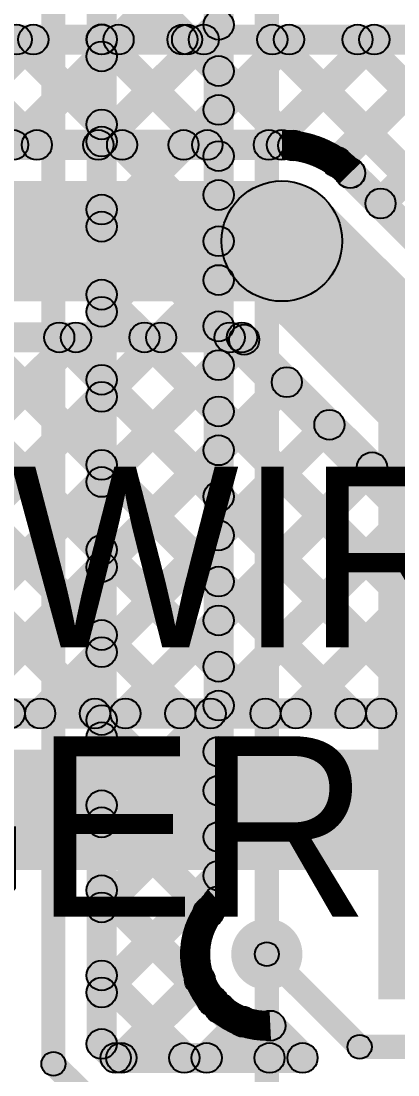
# Model space of a CAD drawing. Header units: millimetres. Extents: x -0.08 to 5.25, y -0.08 to 2.73.
# Drawn here: x 0.5245 to 0.6495, y 1.6869 to 2.0371 of the extents above; entities that cross this region are included whole.
import ezdxf

# ---------------------------------------------------------------- set-up
doc = ezdxf.new("R2010")
doc.units = ezdxf.units.MM
doc.header["$MEASUREMENT"] = 0
for name, color, linetype in [('BottomLayer', 5, 'Continuous'), ('TopLayer', 1, 'Continuous'), ('TopOverlay', 2, 'Continuous'), ('ViaHoleLayer', 16, 'Continuous')]:
    doc.layers.add(name, color=color, linetype=linetype)

msp = doc.modelspace()

# ---------------------------------------------------------------- hatches: boundary and pattern name
at = {"layer": 'BottomLayer'}
for points in [[(0.64728, 1.97298), (0.64021, 1.98005), (0.73369, 2.07354), (0.74076, 2.06646)], [(0.49353, 2.026), (0.49353, 2.036), (0.578, 2.036), (0.578, 2.026)], [(0.578, 2.026), (0.578, 2.036), (0.67784, 2.036), (0.67784, 2.026)], [(0.49706, 1.99246), (0.48999, 1.99954), (0.52499, 2.03454), (0.53206, 2.02746)], [(0.49115, 2.02746), (0.49822, 2.03454), (0.53322, 1.99954), (0.52615, 1.99246)], [(0.52534, 1.99246), (0.51827, 1.99954), (0.55327, 2.03454), (0.56034, 2.02746)], [(0.51944, 2.02746), (0.52651, 2.03454), (0.56151, 1.99954), (0.55444, 1.99246)], [(0.55363, 1.99246), (0.54655, 1.99954), (0.58155, 2.03454), (0.58863, 2.02746)], [(0.54772, 2.02746), (0.55479, 2.03454), (0.58979, 1.99954), (0.58272, 1.99246)], [(0.58191, 1.99246), (0.57484, 1.99954), (0.60984, 2.03454), (0.61691, 2.02746)], [(0.57601, 2.02746), (0.58308, 2.03454), (0.6183, 1.99931), (0.61123, 1.99224)], [(0.61019, 1.99246), (0.60312, 1.99954), (0.63812, 2.03454), (0.64519, 2.02746)], [(0.60429, 2.02746), (0.61136, 2.03454), (0.82154, 1.82436), (0.81446, 1.81729)], [(0.63277, 1.98676), (0.6257, 1.99383), (0.66641, 2.03454), (0.67348, 2.02746)], [(0.63258, 2.02746), (0.63965, 2.03454), (0.82154, 1.85265), (0.81446, 1.84558)], [(0.4735, 1.991), (0.4735, 2.001), (0.611, 2.001), (0.611, 1.991)], [(0.63012, 1.98306), (0.63719, 1.99014), (0.77616, 1.85116), (0.76909, 1.84409)], [(0.4735, 1.944), (0.4735, 1.984), (0.611, 1.984), (0.611, 1.944)], [(0.59686, 1.94986), (0.62514, 1.97814), (0.76414, 1.83914), (0.73586, 1.81086)], [(0.41986, 1.95733), (0.42693, 1.96441), (0.5808, 1.81054), (0.57373, 1.80346)], [(0.40572, 1.94319), (0.41279, 1.95026), (0.55252, 1.81054), (0.54545, 1.80346)], [(0.23819, 1.62046), (0.23112, 1.62754), (0.53912, 1.93554), (0.54619, 1.92846)], [(0.26648, 1.62046), (0.25941, 1.62754), (0.56741, 1.93554), (0.57448, 1.92846)], [(0.47776, 1.80346), (0.47069, 1.81054), (0.59495, 1.93479), (0.60202, 1.92772)], [(0.4735, 1.927), (0.4735, 1.937), (0.59775, 1.937), (0.59775, 1.927)], [(0.47702, 1.92846), (0.48409, 1.93554), (0.60909, 1.81054), (0.60202, 1.80346)], [(0.5053, 1.92846), (0.51237, 1.93554), (0.63737, 1.81054), (0.6303, 1.80346)], [(0.53359, 1.92846), (0.54066, 1.93554), (0.66566, 1.81054), (0.65859, 1.80346)], [(0.56187, 1.92846), (0.56894, 1.93554), (0.69394, 1.81054), (0.68687, 1.80346)], [(0.59015, 1.92846), (0.59722, 1.93554), (0.82154, 1.71122), (0.81446, 1.70415)], [(0.59421, 1.92846), (0.60128, 1.93554), (0.73091, 1.80591), (0.72384, 1.79884)], [(0.50605, 1.80346), (0.49898, 1.81054), (0.60909, 1.92065), (0.61616, 1.91358)], [(0.53433, 1.80346), (0.52726, 1.81054), (0.62323, 1.90651), (0.63031, 1.89944)], [(0.56262, 1.80346), (0.55554, 1.81054), (0.63738, 1.89237), (0.64445, 1.8853)], [(0.5909, 1.80346), (0.58383, 1.81054), (0.65152, 1.87823), (0.65859, 1.87116)], [(0.61918, 1.80346), (0.61211, 1.81054), (0.66566, 1.86408), (0.67273, 1.85701)], [(0.64747, 1.80346), (0.6404, 1.81054), (0.6798, 1.84994), (0.68687, 1.84287)], [(0.474, 1.802), (0.474, 1.812), (0.698, 1.812), (0.698, 1.802)], [(0.474, 1.755), (0.474, 1.795), (0.698, 1.795), (0.698, 1.755)], [(0.61, 1.649), (0.602, 1.649), (0.602, 1.727), (0.61, 1.727)]]:
    msp.add_hatch(color=5, dxfattribs=at).paths.add_polyline_path(points)
h = msp.add_hatch(color=5, dxfattribs=at)
edge = h.paths.add_edge_path()
edge.add_arc((0.52297, 2.031), 0.005, 0, 360)
h = msp.add_hatch(color=5, dxfattribs=at)
edge = h.paths.add_edge_path()
edge.add_arc((0.52852, 2.031), 0.005, 0, 360)
h = msp.add_hatch(color=5, dxfattribs=at)
edge = h.paths.add_edge_path()
edge.add_arc((0.55126, 2.031), 0.005, 0, 360)
h = msp.add_hatch(color=5, dxfattribs=at)
edge = h.paths.add_edge_path()
edge.add_arc((0.55681, 2.031), 0.005, 0, 360)
h = msp.add_hatch(color=5, dxfattribs=at)
edge = h.paths.add_edge_path()
edge.add_arc((0.578, 2.031), 0.005, 0, 360)
h = msp.add_hatch(color=5, dxfattribs=at)
edge = h.paths.add_edge_path()
edge.add_arc((0.578, 2.031), 0.005, 0, 360)
h = msp.add_hatch(color=5, dxfattribs=at)
edge = h.paths.add_edge_path()
edge.add_arc((0.57954, 2.031), 0.005, 0, 360)
h = msp.add_hatch(color=5, dxfattribs=at)
edge = h.paths.add_edge_path()
edge.add_arc((0.58509, 2.031), 0.005, 0, 360)
h = msp.add_hatch(color=5, dxfattribs=at)
edge = h.paths.add_edge_path()
edge.add_arc((0.60783, 2.031), 0.005, 0, 360)
h = msp.add_hatch(color=5, dxfattribs=at)
edge = h.paths.add_edge_path()
edge.add_arc((0.61337, 2.031), 0.005, 0, 360)
h = msp.add_hatch(color=5, dxfattribs=at)
edge = h.paths.add_edge_path()
edge.add_arc((0.63611, 2.031), 0.005, 0, 360)
h = msp.add_hatch(color=5, dxfattribs=at)
edge = h.paths.add_edge_path()
edge.add_arc((0.64166, 2.031), 0.005, 0, 360)
h = msp.add_hatch(color=5, dxfattribs=at)
edge = h.paths.add_edge_path()
edge.add_arc((0.52181, 1.996), 0.005, 0, 360)
h = msp.add_hatch(color=5, dxfattribs=at)
edge = h.paths.add_edge_path()
edge.add_arc((0.52969, 1.996), 0.005, 0, 360)
h = msp.add_hatch(color=5, dxfattribs=at)
edge = h.paths.add_edge_path()
edge.add_arc((0.55009, 1.996), 0.005, 0, 360)
h = msp.add_hatch(color=5, dxfattribs=at)
edge = h.paths.add_edge_path()
edge.add_arc((0.55797, 1.996), 0.005, 0, 360)
h = msp.add_hatch(color=5, dxfattribs=at)
edge = h.paths.add_edge_path()
edge.add_arc((0.57837, 1.996), 0.005, 0, 360)
h = msp.add_hatch(color=5, dxfattribs=at)
edge = h.paths.add_edge_path()
edge.add_arc((0.58626, 1.996), 0.005, 0, 360)
h = msp.add_hatch(color=5, dxfattribs=at)
edge = h.paths.add_edge_path()
edge.add_arc((0.60666, 1.996), 0.005, 0, 360)
h = msp.add_hatch(color=5, dxfattribs=at)
edge = h.paths.add_edge_path()
edge.add_arc((0.611, 1.996), 0.005, 0, 360)
h = msp.add_hatch(color=5, dxfattribs=at)
edge = h.paths.add_edge_path()
edge.add_arc((0.611, 1.996), 0.005, 0, 360)
h = msp.add_hatch(color=5, dxfattribs=at)
edge = h.paths.add_edge_path()
edge.add_arc((0.611, 1.996), 0.005, 0, 360)
h = msp.add_hatch(color=5, dxfattribs=at)
edge = h.paths.add_edge_path()
edge.add_arc((0.61476, 1.99578), 0.005, 0, 360)
h = msp.add_hatch(color=5, dxfattribs=at)
edge = h.paths.add_edge_path()
edge.add_arc((0.62924, 1.99029), 0.005, 0, 360)
h = msp.add_hatch(color=5, dxfattribs=at)
edge = h.paths.add_edge_path()
edge.add_arc((0.63363, 1.98663), 0.005, 0, 360)
h = msp.add_hatch(color=5, dxfattribs=at)
edge = h.paths.add_edge_path()
edge.add_arc((0.63366, 1.9866), 0.005, 0, 360)
h = msp.add_hatch(color=5, dxfattribs=at)
edge = h.paths.add_edge_path()
edge.add_arc((0.63366, 1.9866), 0.005, 0, 360)
h = msp.add_hatch(color=5, dxfattribs=at)
edge = h.paths.add_edge_path()
edge.add_arc((0.611, 1.964), 0.02, 0, 360)
h = msp.add_hatch(color=5, dxfattribs=at)
edge = h.paths.add_edge_path()
edge.add_arc((0.611, 1.964), 0.02, 0, 360)
h = msp.add_hatch(color=5, dxfattribs=at)
edge = h.paths.add_edge_path()
edge.add_arc((0.64374, 1.97651), 0.005, 0, 360)
h = msp.add_hatch(color=5, dxfattribs=at)
edge = h.paths.add_edge_path()
edge.add_arc((0.53712, 1.932), 0.005, 0, 360)
h = msp.add_hatch(color=5, dxfattribs=at)
edge = h.paths.add_edge_path()
edge.add_arc((0.54266, 1.932), 0.005, 0, 360)
h = msp.add_hatch(color=5, dxfattribs=at)
edge = h.paths.add_edge_path()
edge.add_arc((0.5654, 1.932), 0.005, 0, 360)
h = msp.add_hatch(color=5, dxfattribs=at)
edge = h.paths.add_edge_path()
edge.add_arc((0.57094, 1.932), 0.005, 0, 360)
h = msp.add_hatch(color=5, dxfattribs=at)
edge = h.paths.add_edge_path()
edge.add_arc((0.59369, 1.932), 0.005, 0, 360)
h = msp.add_hatch(color=5, dxfattribs=at)
edge = h.paths.add_edge_path()
edge.add_arc((0.59775, 1.932), 0.005, 0, 360)
h = msp.add_hatch(color=5, dxfattribs=at)
edge = h.paths.add_edge_path()
edge.add_arc((0.59775, 1.932), 0.005, 0, 360)
h = msp.add_hatch(color=5, dxfattribs=at)
edge = h.paths.add_edge_path()
edge.add_arc((0.59849, 1.93126), 0.005, 0, 360)
h = msp.add_hatch(color=5, dxfattribs=at)
edge = h.paths.add_edge_path()
edge.add_arc((0.656, 1.916), 0.01181, 0, 360)
h = msp.add_hatch(color=5, dxfattribs=at)
edge = h.paths.add_edge_path()
edge.add_arc((0.61263, 1.91712), 0.005, 0, 360)
h = msp.add_hatch(color=5, dxfattribs=at)
edge = h.paths.add_edge_path()
edge.add_arc((0.62677, 1.90297), 0.005, 0, 360)
h = msp.add_hatch(color=5, dxfattribs=at)
edge = h.paths.add_edge_path()
edge.add_arc((0.64091, 1.88883), 0.005, 0, 360)
h = msp.add_hatch(color=5, dxfattribs=at)
edge = h.paths.add_edge_path()
edge.add_arc((0.5207, 1.807), 0.005, 0, 360)
h = msp.add_hatch(color=5, dxfattribs=at)
edge = h.paths.add_edge_path()
edge.add_arc((0.5308, 1.807), 0.005, 0, 360)
h = msp.add_hatch(color=5, dxfattribs=at)
edge = h.paths.add_edge_path()
edge.add_arc((0.54898, 1.807), 0.005, 0, 360)
h = msp.add_hatch(color=5, dxfattribs=at)
edge = h.paths.add_edge_path()
edge.add_arc((0.55908, 1.807), 0.005, 0, 360)
h = msp.add_hatch(color=5, dxfattribs=at)
edge = h.paths.add_edge_path()
edge.add_arc((0.57727, 1.807), 0.005, 0, 360)
h = msp.add_hatch(color=5, dxfattribs=at)
edge = h.paths.add_edge_path()
edge.add_arc((0.58736, 1.807), 0.005, 0, 360)
h = msp.add_hatch(color=5, dxfattribs=at)
edge = h.paths.add_edge_path()
edge.add_arc((0.60555, 1.807), 0.005, 0, 360)
h = msp.add_hatch(color=5, dxfattribs=at)
edge = h.paths.add_edge_path()
edge.add_arc((0.61565, 1.807), 0.005, 0, 360)
h = msp.add_hatch(color=5, dxfattribs=at)
edge = h.paths.add_edge_path()
edge.add_arc((0.63384, 1.807), 0.005, 0, 360)
h = msp.add_hatch(color=5, dxfattribs=at)
edge = h.paths.add_edge_path()
edge.add_arc((0.64393, 1.807), 0.005, 0, 360)
h = msp.add_hatch(color=5, dxfattribs=at)
edge = h.paths.add_edge_path()
edge.add_arc((0.606, 1.727), 0.01181, 0, 360)
h = msp.add_hatch(color=5, dxfattribs=at)
edge = h.paths.add_edge_path()
edge.add_arc((0.606, 1.727), 0.004, 0, 360)
at = {"layer": 'TopLayer'}
for points in [[(0.61, 1.727), (0.602, 1.727), (0.602, 2.118), (0.61, 2.118)], [(0.595, 1.74463), (0.585, 1.74463), (0.585, 2.11137), (0.595, 2.11137)], [(0.53919, 1.69055), (0.53119, 1.69055), (0.53119, 2.10781), (0.53919, 2.10781)], [(0.55619, 1.69718), (0.54619, 1.69718), (0.54619, 2.10781), (0.55619, 2.10781)], [(0.55472, 2.02185), (0.54765, 2.02892), (0.58646, 2.06773), (0.59354, 2.06066)], [(0.54765, 2.05582), (0.55472, 2.06289), (0.59354, 2.02408), (0.58646, 2.01701)], [(0.55472, 1.99356), (0.54765, 2.00063), (0.58646, 2.03945), (0.59354, 2.03237)], [(0.54765, 2.02753), (0.55472, 2.0346), (0.59354, 1.99579), (0.58646, 1.98872)], [(0.55472, 1.96528), (0.54765, 1.97235), (0.58646, 2.01116), (0.59354, 2.00409)], [(0.54765, 1.99925), (0.55472, 2.00632), (0.59354, 1.96751), (0.58646, 1.96044)], [(0.55472, 1.937), (0.54765, 1.94407), (0.58646, 1.98288), (0.59354, 1.97581)], [(0.54765, 1.97096), (0.55472, 1.97804), (0.59354, 1.93922), (0.58646, 1.93215)], [(0.55472, 1.90871), (0.54765, 1.91578), (0.58646, 1.95459), (0.59354, 1.94752)], [(0.54765, 1.94268), (0.55472, 1.94975), (0.59354, 1.91094), (0.58646, 1.90387)], [(0.643, 1.729), (0.67, 1.729), (0.67, 1.932), (0.643, 1.932)], [(0.55472, 1.88043), (0.54765, 1.8875), (0.58646, 1.92631), (0.59354, 1.91924)], [(0.54765, 1.9144), (0.55472, 1.92147), (0.59354, 1.88266), (0.58646, 1.87559)], [(0.55472, 1.85214), (0.54765, 1.85921), (0.58646, 1.89802), (0.59354, 1.89095)], [(0.54765, 1.88611), (0.55472, 1.89318), (0.59354, 1.85437), (0.58646, 1.8473)], [(0.55472, 1.82386), (0.54765, 1.83093), (0.58646, 1.86974), (0.59354, 1.86267)], [(0.54765, 1.85783), (0.55472, 1.8649), (0.59354, 1.82609), (0.58646, 1.81902)], [(0.55472, 1.79557), (0.54765, 1.80264), (0.58646, 1.84146), (0.59354, 1.83438)], [(0.54765, 1.82954), (0.55472, 1.83661), (0.59354, 1.7978), (0.58646, 1.79073)], [(0.55472, 1.76729), (0.54765, 1.77436), (0.58646, 1.81317), (0.59354, 1.8061)], [(0.54765, 1.80126), (0.55472, 1.80833), (0.59354, 1.76952), (0.58646, 1.76245)], [(0.55472, 1.73901), (0.54765, 1.74608), (0.58646, 1.78489), (0.59354, 1.77782)], [(0.54765, 1.77297), (0.55472, 1.78005), (0.59026, 1.74451), (0.58319, 1.73744)], [(0.55472, 1.71072), (0.54765, 1.71779), (0.58646, 1.7566), (0.59354, 1.74953)], [(0.54765, 1.74469), (0.55472, 1.75176), (0.59152, 1.71496), (0.58445, 1.70789)], [(0.643, 1.712), (0.75, 1.712), (0.75, 1.751), (0.643, 1.751)], [(0.60317, 1.72417), (0.60883, 1.72983), (0.63962, 1.69903), (0.63397, 1.69338)], [(0.54765, 1.71641), (0.55472, 1.72348), (0.58215, 1.69606), (0.57508, 1.68898)], [(0.56127, 1.68898), (0.5542, 1.69606), (0.58021, 1.72207), (0.58728, 1.71499)], [(0.58689, 1.70545), (0.59396, 1.71252), (0.61043, 1.69606), (0.60336, 1.68898)], [(0.58956, 1.68898), (0.58249, 1.69606), (0.59452, 1.70809), (0.60159, 1.70102)], [(0.60362, 1.69968), (0.61069, 1.70675), (0.62139, 1.69606), (0.61432, 1.68898)], [(0.54765, 1.69364), (0.55472, 1.70071), (0.55938, 1.69606), (0.55231, 1.68898)], [(0.6368, 1.6922), (0.6368, 1.7002), (0.878, 1.7002), (0.878, 1.6922)], [(0.55585, 1.68752), (0.55585, 1.69752), (0.61785, 1.69752), (0.61785, 1.68752)], [(0.53236, 1.68772), (0.53802, 1.69338), (0.55205, 1.67935), (0.54639, 1.67369)]]:
    msp.add_hatch(color=1, dxfattribs=at).paths.add_polyline_path(points)
h = msp.add_hatch(color=1, dxfattribs=at)
edge = h.paths.add_edge_path()
edge.add_arc((0.59, 2.03591), 0.005, 0, 360)
h = msp.add_hatch(color=1, dxfattribs=at)
edge = h.paths.add_edge_path()
edge.add_arc((0.55119, 2.03107), 0.005, 0, 360)
h = msp.add_hatch(color=1, dxfattribs=at)
edge = h.paths.add_edge_path()
edge.add_arc((0.55119, 2.02538), 0.005, 0, 360)
h = msp.add_hatch(color=1, dxfattribs=at)
edge = h.paths.add_edge_path()
edge.add_arc((0.59, 2.02054), 0.005, 0, 360)
h = msp.add_hatch(color=1, dxfattribs=at)
edge = h.paths.add_edge_path()
edge.add_arc((0.59, 2.00763), 0.005, 0, 360)
h = msp.add_hatch(color=1, dxfattribs=at)
edge = h.paths.add_edge_path()
edge.add_arc((0.55119, 2.00278), 0.005, 0, 360)
h = msp.add_hatch(color=1, dxfattribs=at)
edge = h.paths.add_edge_path()
edge.add_arc((0.55119, 1.9971), 0.005, 0, 360)
h = msp.add_hatch(color=1, dxfattribs=at)
edge = h.paths.add_edge_path()
edge.add_arc((0.59, 1.99226), 0.005, 0, 360)
h = msp.add_hatch(color=1, dxfattribs=at)
edge = h.paths.add_edge_path()
edge.add_arc((0.59, 1.97934), 0.005, 0, 360)
h = msp.add_hatch(color=1, dxfattribs=at)
edge = h.paths.add_edge_path()
edge.add_arc((0.55119, 1.9745), 0.005, 0, 360)
h = msp.add_hatch(color=1, dxfattribs=at)
edge = h.paths.add_edge_path()
edge.add_arc((0.55119, 1.96882), 0.005, 0, 360)
h = msp.add_hatch(color=1, dxfattribs=at)
edge = h.paths.add_edge_path()
edge.add_arc((0.59, 1.96397), 0.005, 0, 360)
h = msp.add_hatch(color=1, dxfattribs=at)
edge = h.paths.add_edge_path()
edge.add_arc((0.59, 1.95106), 0.005, 0, 360)
h = msp.add_hatch(color=1, dxfattribs=at)
edge = h.paths.add_edge_path()
edge.add_arc((0.55119, 1.94622), 0.005, 0, 360)
h = msp.add_hatch(color=1, dxfattribs=at)
edge = h.paths.add_edge_path()
edge.add_arc((0.55119, 1.94053), 0.005, 0, 360)
h = msp.add_hatch(color=1, dxfattribs=at)
edge = h.paths.add_edge_path()
edge.add_arc((0.59, 1.93569), 0.005, 0, 360)
h = msp.add_hatch(color=1, dxfattribs=at)
edge = h.paths.add_edge_path()
edge.add_arc((0.59, 1.92277), 0.005, 0, 360)
h = msp.add_hatch(color=1, dxfattribs=at)
edge = h.paths.add_edge_path()
edge.add_arc((0.656, 1.916), 0.01181, 0, 360)
h = msp.add_hatch(color=1, dxfattribs=at)
edge = h.paths.add_edge_path()
edge.add_arc((0.55119, 1.91793), 0.005, 0, 360)
h = msp.add_hatch(color=1, dxfattribs=at)
edge = h.paths.add_edge_path()
edge.add_arc((0.55119, 1.91225), 0.005, 0, 360)
h = msp.add_hatch(color=1, dxfattribs=at)
edge = h.paths.add_edge_path()
edge.add_arc((0.59, 1.9074), 0.005, 0, 360)
h = msp.add_hatch(color=1, dxfattribs=at)
edge = h.paths.add_edge_path()
edge.add_arc((0.59, 1.89449), 0.005, 0, 360)
h = msp.add_hatch(color=1, dxfattribs=at)
edge = h.paths.add_edge_path()
edge.add_arc((0.55119, 1.88965), 0.005, 0, 360)
h = msp.add_hatch(color=1, dxfattribs=at)
edge = h.paths.add_edge_path()
edge.add_arc((0.55119, 1.88396), 0.005, 0, 360)
h = msp.add_hatch(color=1, dxfattribs=at)
edge = h.paths.add_edge_path()
edge.add_arc((0.59, 1.87912), 0.005, 0, 360)
h = msp.add_hatch(color=1, dxfattribs=at)
edge = h.paths.add_edge_path()
edge.add_arc((0.59, 1.8662), 0.005, 0, 360)
h = msp.add_hatch(color=1, dxfattribs=at)
edge = h.paths.add_edge_path()
edge.add_arc((0.55119, 1.86136), 0.005, 0, 360)
h = msp.add_hatch(color=1, dxfattribs=at)
edge = h.paths.add_edge_path()
edge.add_arc((0.55119, 1.85568), 0.005, 0, 360)
h = msp.add_hatch(color=1, dxfattribs=at)
edge = h.paths.add_edge_path()
edge.add_arc((0.59, 1.85084), 0.005, 0, 360)
h = msp.add_hatch(color=1, dxfattribs=at)
edge = h.paths.add_edge_path()
edge.add_arc((0.59, 1.83792), 0.005, 0, 360)
h = msp.add_hatch(color=1, dxfattribs=at)
edge = h.paths.add_edge_path()
edge.add_arc((0.55119, 1.83308), 0.005, 0, 360)
h = msp.add_hatch(color=1, dxfattribs=at)
edge = h.paths.add_edge_path()
edge.add_arc((0.55119, 1.82739), 0.005, 0, 360)
h = msp.add_hatch(color=1, dxfattribs=at)
edge = h.paths.add_edge_path()
edge.add_arc((0.59, 1.82255), 0.005, 0, 360)
h = msp.add_hatch(color=1, dxfattribs=at)
edge = h.paths.add_edge_path()
edge.add_arc((0.59, 1.80964), 0.005, 0, 360)
h = msp.add_hatch(color=1, dxfattribs=at)
edge = h.paths.add_edge_path()
edge.add_arc((0.55119, 1.80479), 0.005, 0, 360)
h = msp.add_hatch(color=1, dxfattribs=at)
edge = h.paths.add_edge_path()
edge.add_arc((0.55119, 1.79911), 0.005, 0, 360)
h = msp.add_hatch(color=1, dxfattribs=at)
edge = h.paths.add_edge_path()
edge.add_arc((0.59, 1.79427), 0.005, 0, 360)
h = msp.add_hatch(color=1, dxfattribs=at)
edge = h.paths.add_edge_path()
edge.add_arc((0.59, 1.78135), 0.005, 0, 360)
h = msp.add_hatch(color=1, dxfattribs=at)
edge = h.paths.add_edge_path()
edge.add_arc((0.55119, 1.77651), 0.005, 0, 360)
h = msp.add_hatch(color=1, dxfattribs=at)
edge = h.paths.add_edge_path()
edge.add_arc((0.55119, 1.77083), 0.005, 0, 360)
h = msp.add_hatch(color=1, dxfattribs=at)
edge = h.paths.add_edge_path()
edge.add_arc((0.59, 1.76598), 0.005, 0, 360)
h = msp.add_hatch(color=1, dxfattribs=at)
edge = h.paths.add_edge_path()
edge.add_arc((0.59, 1.75307), 0.005, 0, 360)
h = msp.add_hatch(color=1, dxfattribs=at)
edge = h.paths.add_edge_path()
edge.add_arc((0.55119, 1.74823), 0.005, 0, 360)
h = msp.add_hatch(color=1, dxfattribs=at)
edge = h.paths.add_edge_path()
edge.add_arc((0.59, 1.74463), 0.005, 0, 360)
h = msp.add_hatch(color=1, dxfattribs=at)
edge = h.paths.add_edge_path()
edge.add_arc((0.59, 1.74463), 0.005, 0, 360)
h = msp.add_hatch(color=1, dxfattribs=at)
edge = h.paths.add_edge_path()
edge.add_arc((0.55119, 1.74254), 0.005, 0, 360)
h = msp.add_hatch(color=1, dxfattribs=at)
edge = h.paths.add_edge_path()
edge.add_arc((0.58672, 1.74098), 0.005, 0, 360)
h = msp.add_hatch(color=1, dxfattribs=at)
edge = h.paths.add_edge_path()
edge.add_arc((0.606, 1.727), 0.01181, 0, 360)
h = msp.add_hatch(color=1, dxfattribs=at)
edge = h.paths.add_edge_path()
edge.add_arc((0.606, 1.727), 0.004, 0, 360)
h = msp.add_hatch(color=1, dxfattribs=at)
edge = h.paths.add_edge_path()
edge.add_arc((0.606, 1.727), 0.004, 0, 360)
h = msp.add_hatch(color=1, dxfattribs=at)
edge = h.paths.add_edge_path()
edge.add_arc((0.55119, 1.71994), 0.005, 0, 360)
h = msp.add_hatch(color=1, dxfattribs=at)
edge = h.paths.add_edge_path()
edge.add_arc((0.58375, 1.71853), 0.005, 0, 360)
h = msp.add_hatch(color=1, dxfattribs=at)
edge = h.paths.add_edge_path()
edge.add_arc((0.55119, 1.71426), 0.005, 0, 360)
h = msp.add_hatch(color=1, dxfattribs=at)
edge = h.paths.add_edge_path()
edge.add_arc((0.58799, 1.71143), 0.005, 0, 360)
h = msp.add_hatch(color=1, dxfattribs=at)
edge = h.paths.add_edge_path()
edge.add_arc((0.59043, 1.70899), 0.005, 0, 360)
h = msp.add_hatch(color=1, dxfattribs=at)
edge = h.paths.add_edge_path()
edge.add_arc((0.59805, 1.70455), 0.005, 0, 360)
h = msp.add_hatch(color=1, dxfattribs=at)
edge = h.paths.add_edge_path()
edge.add_arc((0.60716, 1.70322), 0.005, 0, 360)
h = msp.add_hatch(color=1, dxfattribs=at)
edge = h.paths.add_edge_path()
edge.add_arc((0.60716, 1.70322), 0.005, 0, 360)
h = msp.add_hatch(color=1, dxfattribs=at)
edge = h.paths.add_edge_path()
edge.add_arc((0.55119, 1.69718), 0.005, 0, 360)
h = msp.add_hatch(color=1, dxfattribs=at)
edge = h.paths.add_edge_path()
edge.add_arc((0.55119, 1.69718), 0.005, 0, 360)
h = msp.add_hatch(color=1, dxfattribs=at)
edge = h.paths.add_edge_path()
edge.add_arc((0.6368, 1.6962), 0.004, 0, 360)
h = msp.add_hatch(color=1, dxfattribs=at)
edge = h.paths.add_edge_path()
edge.add_arc((0.6368, 1.6962), 0.004, 0, 360)
h = msp.add_hatch(color=1, dxfattribs=at)
edge = h.paths.add_edge_path()
edge.add_arc((0.55585, 1.69252), 0.005, 0, 360)
h = msp.add_hatch(color=1, dxfattribs=at)
edge = h.paths.add_edge_path()
edge.add_arc((0.55585, 1.69252), 0.005, 0, 360)
h = msp.add_hatch(color=1, dxfattribs=at)
edge = h.paths.add_edge_path()
edge.add_arc((0.55774, 1.69252), 0.005, 0, 360)
h = msp.add_hatch(color=1, dxfattribs=at)
edge = h.paths.add_edge_path()
edge.add_arc((0.57861, 1.69252), 0.005, 0, 360)
h = msp.add_hatch(color=1, dxfattribs=at)
edge = h.paths.add_edge_path()
edge.add_arc((0.58602, 1.69252), 0.005, 0, 360)
h = msp.add_hatch(color=1, dxfattribs=at)
edge = h.paths.add_edge_path()
edge.add_arc((0.6069, 1.69252), 0.005, 0, 360)
h = msp.add_hatch(color=1, dxfattribs=at)
edge = h.paths.add_edge_path()
edge.add_arc((0.61785, 1.69252), 0.005, 0, 360)
h = msp.add_hatch(color=1, dxfattribs=at)
edge = h.paths.add_edge_path()
edge.add_arc((0.61785, 1.69252), 0.005, 0, 360)
h = msp.add_hatch(color=1, dxfattribs=at)
edge = h.paths.add_edge_path()
edge.add_arc((0.53519, 1.69055), 0.004, 0, 360)
h = msp.add_hatch(color=1, dxfattribs=at)
edge = h.paths.add_edge_path()
edge.add_arc((0.53519, 1.69055), 0.004, 0, 360)
at = {"layer": 'ViaHoleLayer'}
h = msp.add_hatch(color=16, dxfattribs=at)
edge = h.paths.add_edge_path()
edge.add_arc((0.606, 1.727), 0.00591, 0, 360)

# ---------------------------------------------------------------- linework, layer by layer
at = {"layer": 'BottomLayer', "const_width": 0.01}
for points in [[(0.611, 1.996, -0.198912), (0.63363, 1.98663)], [(0.611, 1.996, -0.199231), (0.63366, 1.9866)]]:
    msp.add_lwpolyline(points, format="xyb", dxfattribs=at)
at = {"layer": 'BottomLayer'}
for centre, radius in [((0.52297, 2.031), 0.005), ((0.52852, 2.031), 0.005), ((0.55126, 2.031), 0.005), ((0.55681, 2.031), 0.005), ((0.578, 2.031), 0.005), ((0.578, 2.031), 0.005), ((0.57954, 2.031), 0.005), ((0.58509, 2.031), 0.005), ((0.60783, 2.031), 0.005), ((0.61337, 2.031), 0.005), ((0.63611, 2.031), 0.005), ((0.64166, 2.031), 0.005), ((0.52181, 1.996), 0.005), ((0.52969, 1.996), 0.005), ((0.55009, 1.996), 0.005), ((0.55797, 1.996), 0.005), ((0.57837, 1.996), 0.005), ((0.58626, 1.996), 0.005), ((0.60666, 1.996), 0.005), ((0.611, 1.996), 0.005), ((0.611, 1.996), 0.005), ((0.611, 1.996), 0.005), ((0.61476, 1.99578), 0.005), ((0.62924, 1.99029), 0.005), ((0.63363, 1.98663), 0.005), ((0.63366, 1.9866), 0.005), ((0.63366, 1.9866), 0.005), ((0.611, 1.964), 0.02), ((0.611, 1.964), 0.02), ((0.64374, 1.97651), 0.005), ((0.53712, 1.932), 0.005), ((0.54266, 1.932), 0.005), ((0.5654, 1.932), 0.005), ((0.57094, 1.932), 0.005), ((0.59369, 1.932), 0.005), ((0.59775, 1.932), 0.005), ((0.59775, 1.932), 0.005), ((0.59849, 1.93126), 0.005), ((0.61263, 1.91712), 0.005), ((0.62677, 1.90297), 0.005), ((0.64091, 1.88883), 0.005), ((0.5207, 1.807), 0.005), ((0.5308, 1.807), 0.005), ((0.54898, 1.807), 0.005), ((0.55908, 1.807), 0.005), ((0.57727, 1.807), 0.005), ((0.58736, 1.807), 0.005), ((0.60555, 1.807), 0.005), ((0.61565, 1.807), 0.005), ((0.63384, 1.807), 0.005), ((0.64393, 1.807), 0.005), ((0.606, 1.727), 0.004)]:
    msp.add_circle(centre, radius, dxfattribs=at)
at = {"layer": 'TopLayer', "const_width": 0.01}
msp.add_lwpolyline([(0.60716, 1.70322, -0.703877), (0.59, 1.74463)], format="xyb", dxfattribs=at)
at = {"layer": 'TopLayer'}
for centre, radius in [((0.59, 2.03591), 0.005), ((0.55119, 2.03107), 0.005), ((0.55119, 2.02538), 0.005), ((0.59, 2.02054), 0.005), ((0.59, 2.00763), 0.005), ((0.55119, 2.00278), 0.005), ((0.55119, 1.9971), 0.005), ((0.59, 1.99226), 0.005), ((0.59, 1.97934), 0.005), ((0.55119, 1.9745), 0.005), ((0.55119, 1.96882), 0.005), ((0.59, 1.96397), 0.005), ((0.59, 1.95106), 0.005), ((0.55119, 1.94622), 0.005), ((0.55119, 1.94053), 0.005), ((0.59, 1.93569), 0.005), ((0.59, 1.92277), 0.005), ((0.55119, 1.91793), 0.005), ((0.55119, 1.91225), 0.005), ((0.59, 1.9074), 0.005), ((0.59, 1.89449), 0.005), ((0.55119, 1.88965), 0.005), ((0.55119, 1.88396), 0.005), ((0.59, 1.87912), 0.005), ((0.59, 1.8662), 0.005), ((0.55119, 1.86136), 0.005), ((0.55119, 1.85568), 0.005), ((0.59, 1.85084), 0.005), ((0.59, 1.83792), 0.005), ((0.55119, 1.83308), 0.005), ((0.55119, 1.82739), 0.005), ((0.59, 1.82255), 0.005), ((0.59, 1.80964), 0.005), ((0.55119, 1.80479), 0.005), ((0.55119, 1.79911), 0.005), ((0.59, 1.79427), 0.005), ((0.59, 1.78135), 0.005), ((0.55119, 1.77651), 0.005), ((0.55119, 1.77083), 0.005), ((0.59, 1.76598), 0.005), ((0.59, 1.75307), 0.005), ((0.55119, 1.74823), 0.005), ((0.59, 1.74463), 0.005), ((0.59, 1.74463), 0.005), ((0.55119, 1.74254), 0.005), ((0.58672, 1.74098), 0.005), ((0.606, 1.727), 0.004), ((0.606, 1.727), 0.004), ((0.55119, 1.71994), 0.005), ((0.58375, 1.71853), 0.005), ((0.55119, 1.71426), 0.005), ((0.58799, 1.71143), 0.005), ((0.59043, 1.70899), 0.005), ((0.59805, 1.70455), 0.005), ((0.60716, 1.70322), 0.005), ((0.60716, 1.70322), 0.005), ((0.55119, 1.69718), 0.005), ((0.55119, 1.69718), 0.005), ((0.6368, 1.6962), 0.004), ((0.6368, 1.6962), 0.004), ((0.55585, 1.69252), 0.005), ((0.55585, 1.69252), 0.005), ((0.55774, 1.69252), 0.005), ((0.57861, 1.69252), 0.005), ((0.58602, 1.69252), 0.005), ((0.6069, 1.69252), 0.005), ((0.61785, 1.69252), 0.005), ((0.61785, 1.69252), 0.005), ((0.53519, 1.69055), 0.004), ((0.53519, 1.69055), 0.004)]:
    msp.add_circle(centre, radius, dxfattribs=at)

# ---------------------------------------------------------------- texts
at = {"layer": 'TopOverlay'}
for s, p in [('SERIAL_WIRE', (0.191, 1.829)), ('DEBUGGER', (0.181, 1.73943))]:
    msp.add_text(s, height=0.06, rotation=360, dxfattribs=at).set_placement(p)

doc.saveas('drawing.dxf')
